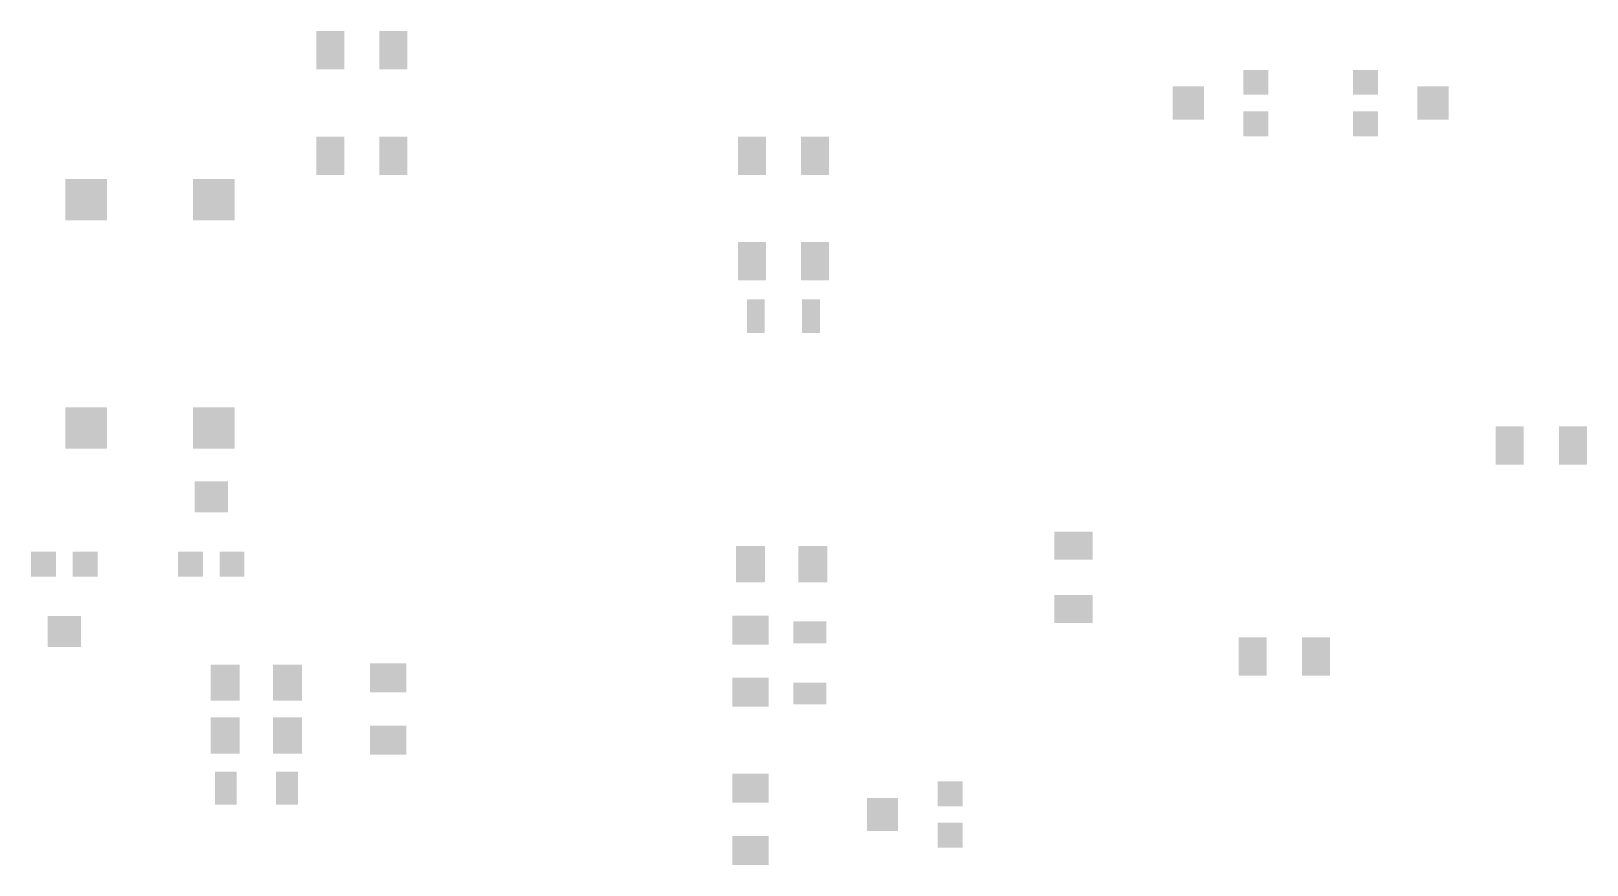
# Model space of a CAD drawing. Header units: inches. Extents: x 0 to 2.95, y 0 to 1.58.
import ezdxf

# ---------------------------------------------------------------- set-up
doc = ezdxf.new("R2010")
doc.units = ezdxf.units.IN
doc.header["$MEASUREMENT"] = 0
doc.layers.add('Pen 1', color=7, linetype='Continuous')

msp = doc.modelspace()

# ---------------------------------------------------------------- linework, layer by layer
at = {"layer": 'Pen 1', "color": 0}
for points in [[(0.5408, 1.5093), (0.5939, 1.5093), (0.5408, 1.5821), (0.5939, 1.5821)], [(0.6608, 1.5093), (0.7139, 1.5093), (0.6608, 1.5821), (0.7139, 1.5821)], [(2.2996, 1.4614), (2.3468, 1.4614), (2.2996, 1.5086), (2.3468, 1.5086)], [(2.5079, 1.4614), (2.5551, 1.4614), (2.5079, 1.5086), (2.5551, 1.5086)], [(2.1658, 1.4142), (2.2248, 1.4142), (2.1658, 1.4771), (2.2248, 1.4771)], [(2.6299, 1.4142), (2.6889, 1.4142), (2.6299, 1.4771), (2.6889, 1.4771)], [(2.2996, 1.3827), (2.3468, 1.3827), (2.2996, 1.4299), (2.3468, 1.4299)], [(2.5079, 1.3827), (2.5551, 1.3827), (2.5079, 1.4299), (2.5551, 1.4299)], [(0.5408, 1.3093), (0.5939, 1.3093), (0.5408, 1.3821), (0.5939, 1.3821)], [(0.6608, 1.3093), (0.7139, 1.3093), (0.6608, 1.3821), (0.7139, 1.3821)], [(1.3408, 1.3093), (1.3939, 1.3093), (1.3408, 1.3821), (1.3939, 1.3821)], [(1.4608, 1.3093), (1.5139, 1.3093), (1.4608, 1.3821), (1.5139, 1.3821)], [(0.0652, 1.2228), (0.1439, 1.2228), (0.0652, 1.3015), (0.1439, 1.3015)], [(0.3073, 1.2228), (0.386, 1.2228), (0.3073, 1.3015), (0.386, 1.3015)], [(1.3408, 1.1093), (1.3939, 1.1093), (1.3408, 1.1821), (1.3939, 1.1821)], [(1.4608, 1.1093), (1.5139, 1.1093), (1.4608, 1.1821), (1.5139, 1.1821)], [(1.3582, 1.0095), (1.3919, 1.0095), (1.3582, 1.0729), (1.3919, 1.0729)], [(1.4627, 1.0095), (1.4964, 1.0095), (1.4627, 1.0729), (1.4964, 1.0729)], [(0.0652, 0.7898), (0.1439, 0.7898), (0.0652, 0.8685), (0.1439, 0.8685)], [(0.3073, 0.7898), (0.386, 0.7898), (0.3073, 0.8685), (0.386, 0.8685)], [(2.7783, 0.7593), (2.8314, 0.7593), (2.7783, 0.8321), (2.8314, 0.8321)], [(2.8983, 0.7593), (2.9514, 0.7593), (2.8983, 0.8321), (2.9514, 0.8321)], [(0.3103, 0.6691), (0.3732, 0.6691), (0.3103, 0.7281), (0.3732, 0.7281)], [(1.941, 0.5791), (2.0138, 0.5791), (1.941, 0.6322), (2.0138, 0.6322)], [(0, 0.5471), (0.0472, 0.5471), (0, 0.5943), (0.0472, 0.5943)], [(0.0788, 0.5471), (0.126, 0.5471), (0.0788, 0.5943), (0.126, 0.5943)], [(0.2788, 0.5471), (0.326, 0.5471), (0.2788, 0.5943), (0.326, 0.5943)], [(0.3575, 0.5471), (0.4047, 0.5471), (0.3575, 0.5943), (0.4047, 0.5943)], [(1.3373, 0.5363), (1.3924, 0.5363), (1.3373, 0.6051), (1.3924, 0.6051)], [(1.4554, 0.5363), (1.5105, 0.5363), (1.4554, 0.6051), (1.5105, 0.6051)], [(1.941, 0.4591), (2.0138, 0.4591), (1.941, 0.5122), (2.0138, 0.5122)], [(1.941, 0.4591), (2.0138, 0.4591), (1.941, 0.5122), (2.0138, 0.5122)], [(1.3304, 0.4181), (1.3992, 0.4181), (1.3304, 0.4732), (1.3992, 0.4732)], [(0.0315, 0.4132), (0.0944, 0.4132), (0.0315, 0.4722), (0.0944, 0.4722)], [(1.4459, 0.4206), (1.5088, 0.4206), (1.4459, 0.4619), (1.5088, 0.4619)], [(2.2908, 0.3593), (2.3439, 0.3593), (2.2908, 0.4321), (2.3439, 0.4321)], [(2.4108, 0.3593), (2.4639, 0.3593), (2.4108, 0.4321), (2.4639, 0.4321)], [(0.3407, 0.3113), (0.3958, 0.3113), (0.3407, 0.3801), (0.3958, 0.3801)], [(0.4588, 0.3113), (0.5139, 0.3113), (0.4588, 0.3801), (0.5139, 0.3801)], [(0.643, 0.3272), (0.7118, 0.3272), (0.643, 0.3823), (0.7118, 0.3823)], [(1.3304, 0.3), (1.3992, 0.3), (1.3304, 0.3551), (1.3992, 0.3551)], [(1.4459, 0.3045), (1.5088, 0.3045), (1.4459, 0.3458), (1.5088, 0.3458)], [(0.3407, 0.2113), (0.3958, 0.2113), (0.3407, 0.2801), (0.3958, 0.2801)], [(0.4588, 0.2113), (0.5139, 0.2113), (0.4588, 0.2801), (0.5139, 0.2801)], [(0.643, 0.2091), (0.7118, 0.2091), (0.643, 0.2642), (0.7118, 0.2642)], [(0.3486, 0.1142), (0.3899, 0.1142), (0.3486, 0.1771), (0.3899, 0.1771)], [(0.4648, 0.1142), (0.5061, 0.1142), (0.4648, 0.1771), (0.5061, 0.1771)], [(1.3304, 0.1181), (1.3992, 0.1181), (1.3304, 0.1732), (1.3992, 0.1732)], [(1.7197, 0.1114), (1.7669, 0.1114), (1.7197, 0.1586), (1.7669, 0.1586)], [(1.5858, 0.0642), (1.6448, 0.0642), (1.5858, 0.1271), (1.6448, 0.1271)], [(1.7197, 0.0327), (1.7669, 0.0327), (1.7197, 0.0799), (1.7669, 0.0799)], [(1.3304, 0), (1.3992, 0), (1.3304, 0.0551), (1.3992, 0.0551)]]:
    msp.add_solid(points, dxfattribs=at)

doc.saveas('drawing.dxf')
